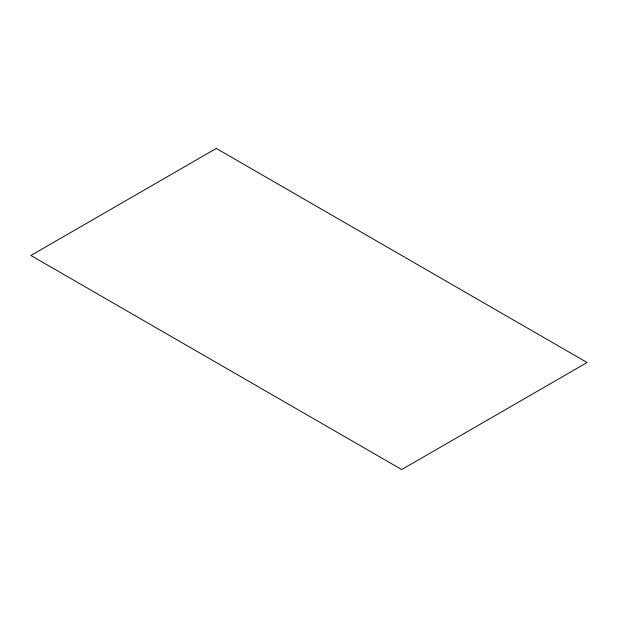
<?xml version="1.0" encoding="UTF-8"?>
<svg xmlns="http://www.w3.org/2000/svg" width="618" height="618" viewBox="0 0 618 618"><rect width="100%" height="100%" fill="white"/><g stroke="black" fill="none" stroke-linecap="round" stroke-linejoin="round"><path stroke-width="0.93" d="M216.3 148.444L30.9 255.481L401.7 469.556L587.1 362.519L216.3 148.444"/></g></svg>
